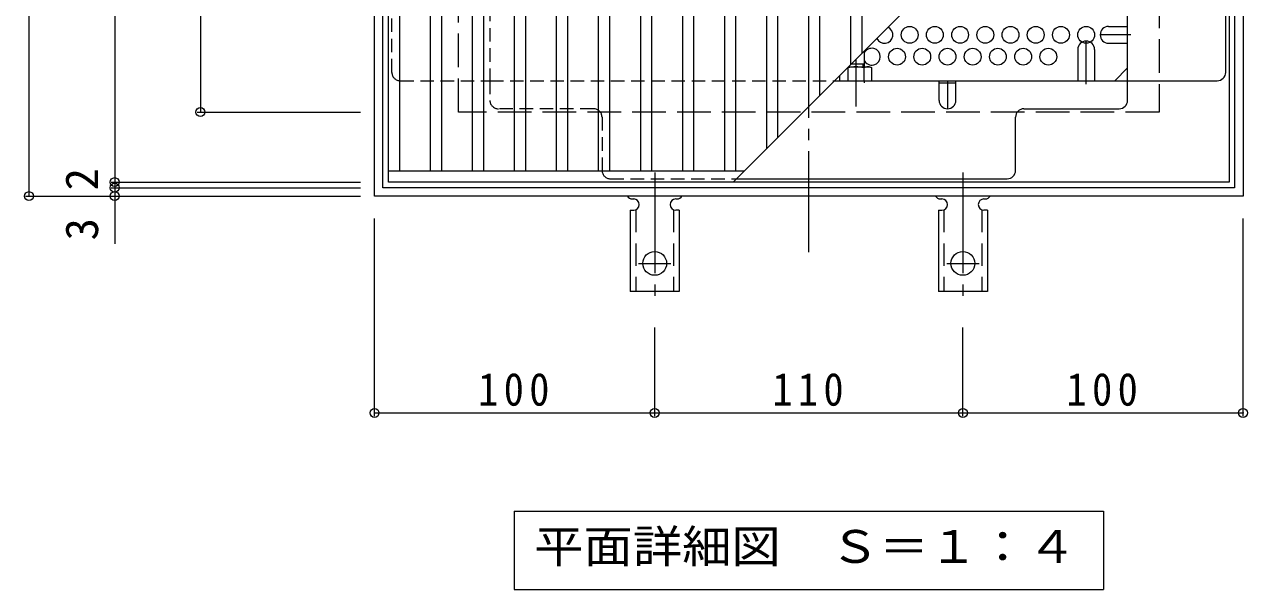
# Model space of a CAD drawing. Units: millimetres at full size, sheet at 1:4. Extents: x -869 to 910, y -779 to 650.
# Drawn here: x -639 to -202.4, y 14.4 to 216.1 of the extents above; entities that cross this region are included whole.
import ezdxf
from ezdxf.enums import TextEntityAlignment as Align

# ---------------------------------------------------------------- set-up
doc = ezdxf.new("R2010")
doc.units = ezdxf.units.MM
doc.header["$LTSCALE"] = 4
doc.header["$PDMODE"] = 32
doc.header["$PDSIZE"] = 3.2
for name, pattern in [('CHAIN1', [8, 5, -1, 1, -1]), ('CHAIN2', [12, 9, -1, 1, -1]), ('DASHED1', [1.8, 1.2, -0.6]), ('DASHED2', [3, 2, -1]), ('DASHED3', [4, 3, -1])]:
    doc.linetypes.add(name, pattern=pattern)
for name, color, linetype, lineweight in [('A-1_躯体', 3, 'Continuous', 9), ('A-2_仕上', 3, 'Continuous', 9), ('A-4_その他', 7, 'Continuous', 9), ('A-5_文字', 7, 'Continuous', 9), ('A-6_寸法', 2, 'Continuous', 9), ('A-7_ハッチ', 2, 'Continuous', 9), ('A-8_記号', 2, 'Continuous', 9), ('A-A_ﾊｯﾁ-ﾜｸ', 3, 'Continuous', 9), ('A-B_ﾊｯﾁ', 2, 'Continuous', 9)]:
    doc.layers.add(name, color=color, linetype=linetype, lineweight=lineweight)
doc.styles.add('ＭＳ ゴシック', font='')
doc.styles.get('ＭＳ ゴシック').set_extended_font_data('MS Gothic')

msp = doc.modelspace()

# ---------------------------------------------------------------- linework, layer by layer
at = {"layer": 'A-1_躯体', "color": 2}
for p, q in [((-204.02, 464.849), (-204.02, 154.849)), ((-207.02, 461.849), (-207.02, 157.849)), ((-207.02, 157.849), (-511.021, 157.849)), ((-204.02, 154.849), (-514.02, 154.849))]:
    msp.add_line(p, q, dxfattribs=at)
at = {"layer": 'A-1_躯体', "color": 2, "linetype": 'DASHED3'}
for p, q in [((-234.02, 434.849), (-234.02, 184.849)), ((-234.02, 184.849), (-484.02, 184.849))]:
    msp.add_line(p, q, dxfattribs=at)
at = {"layer": 'A-1_躯体'}
for p, q in [((-339.22, 206.649), (-339.22, 201.045)), ((-344.72, 201.149), (-344.72, 201.045)), ((-343.824, 202.045), (-339.22, 202.045)), ((-339.72, 202.045), (-339.72, 201.045))]:
    msp.add_line(p, q, dxfattribs=at)
at = {"layer": 'A-1_躯体', "linetype": 'CHAIN2'}
msp.add_line((-342.22, 203.649), (-342.22, 186.813), dxfattribs=at)
at = {"layer": 'A-1_躯体', "color": 2}
for points in [[(-514.02, 154.849), (-514.02, 464.849), (-204.02, 464.849)], [(-511.021, 157.849), (-511.021, 461.849), (-207.02, 461.849)]]:
    msp.add_lwpolyline(points, dxfattribs=at)
at = {"layer": 'A-1_躯体', "color": 2, "linetype": 'DASHED3'}
msp.add_lwpolyline([(-484.02, 184.849), (-484.02, 434.849), (-234.02, 434.849)], dxfattribs=at)
at = {"layer": 'A-2_仕上'}
for p, q in [((-505.02, 163.849), (-505.02, 455.849)), ((-494.02, 163.849), (-494.02, 455.849)), ((-490.02, 163.849), (-490.02, 455.849)), ((-479.02, 163.849), (-479.02, 455.849)), ((-475.02, 163.849), (-475.02, 455.849)), ((-464.02, 163.849), (-464.02, 455.849)), ((-460.02, 163.849), (-460.02, 455.849)), ((-449.02, 163.849), (-449.02, 455.849)), ((-445.02, 163.849), (-445.02, 455.849)), ((-434.02, 163.849), (-434.02, 455.849)), ((-430.02, 163.849), (-430.02, 455.849)), ((-419.02, 163.849), (-419.02, 455.849)), ((-415.02, 163.849), (-415.02, 455.849)), ((-404.02, 163.849), (-404.02, 455.849)), ((-400.02, 163.849), (-400.02, 455.849)), ((-389.02, 163.849), (-389.02, 455.849)), ((-385.02, 163.849), (-385.02, 455.849)), ((-374.02, 171.849), (-374.02, 455.849)), ((-370.02, 175.849), (-370.02, 455.849)), ((-359.02, 186.849), (-359.02, 455.849)), ((-355.02, 190.849), (-355.02, 455.849)), ((-344.02, 201.849), (-344.02, 455.849)), ((-340.02, 205.849), (-340.02, 455.849)), ((-209.02, 336.849), (-386.02, 159.849)), ((-509.02, 163.849), (-382.02, 163.849))]:
    msp.add_line(p, q, dxfattribs=at)
msp.add_lwpolyline([(-509.02, 159.849), (-509.02, 459.849), (-209.02, 459.849), (-209.02, 159.849)], close=True, dxfattribs=at)
at = {"layer": 'A-4_その他'}
for p, q in [((-637.361, 464.849), (-637.361, 154.849)), ((-606.756, 459.849), (-606.756, 159.849)), ((-576.151, 434.849), (-576.151, 184.849)), ((-577.351, 184.849), (-519.021, 184.849)), ((-607.956, 159.849), (-519.021, 159.849)), ((-607.956, 157.849), (-519.021, 157.849)), ((-606.756, 159.849), (-606.756, 157.849)), ((-606.756, 157.849), (-606.756, 137.841)), ((-638.561, 154.849), (-519.021, 154.849)), ((-514.02, 76.272), (-514.02, 146.849)), ((-204.02, 76.272), (-204.02, 146.849)), ((-414.02, 76.272), (-414.02, 107.917)), ((-304.02, 76.272), (-304.02, 107.917)), ((-514.02, 77.472), (-414.02, 77.472)), ((-414.02, 77.472), (-304.02, 77.472)), ((-304.02, 77.472), (-204.02, 77.472))]:
    msp.add_line(p, q, dxfattribs=at)
for p in [(-576.151, 184.849), (-606.756, 159.849), (-606.756, 157.849), (-637.361, 154.849), (-606.756, 154.849), (-514.02, 77.472), (-414.02, 77.472), (-304.02, 77.472), (-204.02, 77.472)]:
    msp.add_point(p, dxfattribs=at)
at = {"layer": 'A-5_文字'}
for p, q in [((-464.22, 42.421), (-253.82, 42.421)), ((-464.22, 42.421), (-464.22, 14.421)), ((-253.82, 42.421), (-253.82, 14.421)), ((-464.22, 14.421), (-253.82, 14.421))]:
    msp.add_line(p, q, dxfattribs=at)
at = {"layer": 'A-6_寸法'}
for centre in [(-323.02, 212.421), (-314.02, 212.421), (-305.02, 212.421), (-296.02, 212.421), (-287.02, 212.421), (-278.02, 212.421), (-269.02, 212.421), (-260.02, 212.421), (-327.52, 204.627), (-318.52, 204.627), (-309.52, 204.627), (-300.52, 204.627), (-291.52, 204.627), (-282.52, 204.627), (-273.52, 204.627)]:
    msp.add_circle(centre, 3, dxfattribs=at)
for centre, start, end in [((-332.02, 212.421), 205.33117, 64.66883), ((-336.52, 204.627), 205.84193, 154.15807)]:
    msp.add_arc(centre, 3, start, end, dxfattribs=at)
at = {"layer": 'A-7_ハッチ', "linetype": 'CHAIN2'}
msp.add_line((-359.02, 134.849), (-359.02, 484.849), dxfattribs=at)
at = {"layer": 'A-7_ハッチ', "linetype": 'DASHED1'}
for p, q in [((-472.82, 423.652), (-472.82, 196.045)), ((-507.824, 199.045), (-507.824, 228.046)), ((-504.824, 196.045), (-472.82, 196.045)), ((-472.82, 196.045), (-472.82, 189.045)), ((-472.82, 196.045), (-349.824, 196.045)), ((-339.22, 196.045), (-339.22, 195.245)), ((-435.819, 186.045), (-469.82, 186.045)), ((-432.819, 183.045), (-432.819, 164.045)), ((-429.819, 161.045), (-384.824, 161.045))]:
    msp.add_line(p, q, dxfattribs=at)
at = {"layer": 'A-7_ハッチ'}
for p, q in [((-245.22, 189.045), (-245.22, 300.649)), ((-210.217, 199.045), (-210.217, 228.046)), ((-249.833, 196.045), (-245.22, 200.658)), ((-349.824, 196.045), (-213.217, 196.045)), ((-312.52, 195.245), (-306.52, 195.245)), ((-282.221, 186.045), (-248.22, 186.045)), ((-285.221, 164.045), (-285.221, 183.045)), ((-384.824, 161.045), (-288.221, 161.045))]:
    msp.add_line(p, q, dxfattribs=at)
at = {"layer": 'A-7_ハッチ', "linetype": 'DASHED1'}
for centre, start, end in [((-504.824, 199.045), 180, 270), ((-469.82, 189.045), 180, 270), ((-435.819, 183.045), 0, 90), ((-429.819, 164.045), 180, 270)]:
    msp.add_arc(centre, 3, start, end, dxfattribs=at)
at = {"layer": 'A-7_ハッチ'}
for centre, start, end in [((-213.217, 199.045), 270, 0), ((-248.22, 189.045), 270, 0), ((-282.221, 183.045), 90, 180), ((-288.221, 164.045), 270, 0)]:
    msp.add_arc(centre, 3, start, end, dxfattribs=at)
at = {"layer": 'A-8_記号'}
for p, q in [((-252.02, 215.421), (-245.22, 215.421)), ((-263.02, 207.195), (-263.02, 196.045)), ((-257.02, 207.195), (-257.02, 196.045)), ((-252.02, 209.421), (-245.22, 209.421)), ((-312.52, 189.045), (-312.52, 196.045)), ((-306.52, 189.045), (-306.52, 196.045))]:
    msp.add_line(p, q, dxfattribs=at)
at = {"layer": 'A-8_記号', "linetype": 'CHAIN1'}
for p, q in [((-260.02, 194.845), (-260.02, 210.195)), ((-244.02, 212.421), (-255.02, 212.421)), ((-309.52, 196.045), (-309.52, 186.045))]:
    msp.add_line(p, q, dxfattribs=at)
at = {"layer": 'A-8_記号'}
for centre, start, end in [((-252.02, 212.421), 90, 270), ((-260.02, 207.195), 0, 180), ((-309.52, 189.045), 180, 0)]:
    msp.add_arc(centre, 3, start, end, dxfattribs=at)
at = {"layer": 'A-A_ﾊｯﾁ-ﾜｸ', "color": 7, "linetype": 'CHAIN2'}
for p, q in [((-414.02, 163.317), (-414.02, 115.917)), ((-304.02, 163.317), (-304.02, 115.917)), ((-419.796, 130.849), (-408.244, 130.849)), ((-309.796, 130.849), (-298.244, 130.849))]:
    msp.add_line(p, q, dxfattribs=at)
at = {"layer": 'A-A_ﾊｯﾁ-ﾜｸ'}
for p, q in [((-422.02, 153.849), (-421.52, 153.849)), ((-406.525, 153.849), (-406.012, 153.849)), ((-312.02, 153.849), (-311.52, 153.849)), ((-296.525, 153.849), (-296.012, 153.849)), ((-422.77, 149.849), (-421.52, 149.849)), ((-422.77, 149.849), (-422.77, 120.849)), ((-405.27, 149.849), (-406.52, 149.849)), ((-405.27, 149.849), (-405.27, 120.849)), ((-312.77, 149.849), (-311.52, 149.849)), ((-312.77, 149.849), (-312.77, 120.849)), ((-295.27, 149.849), (-296.52, 149.849)), ((-295.27, 149.849), (-295.27, 120.849)), ((-405.27, 120.849), (-422.77, 120.849)), ((-295.27, 120.849), (-312.77, 120.849))]:
    msp.add_line(p, q, dxfattribs=at)
at = {"layer": 'A-A_ﾊｯﾁ-ﾜｸ', "linetype": 'DASHED2'}
for p, q in [((-420.77, 149.995), (-420.77, 120.849)), ((-407.27, 149.995), (-407.27, 120.849)), ((-310.77, 149.995), (-310.77, 120.849)), ((-297.27, 149.995), (-297.27, 120.849))]:
    msp.add_line(p, q, dxfattribs=at)
at = {"layer": 'A-A_ﾊｯﾁ-ﾜｸ'}
for centre in [(-414.02, 130.849), (-304.02, 130.849)]:
    msp.add_circle(centre, 4.25, dxfattribs=at)
for centre, start, end in [((-422.02, 155.849), 209.99951, 269.72403), ((-421.52, 151.849), 270, 90), ((-406.52, 151.849), 90.13329, 270), ((-406.02, 155.849), 270.24162, 330.00072), ((-312.02, 155.849), 209.99951, 269.72403), ((-311.52, 151.849), 270, 90), ((-296.52, 151.849), 90.13329, 270), ((-296.02, 155.849), 270.24162, 330.00072)]:
    msp.add_arc(centre, 2, start, end, dxfattribs=at)
at = {"layer": 'A-B_ﾊｯﾁ'}
for p, q in [((-344.824, 201.045), (-337.22, 201.045)), ((-337.22, 201.045), (-336.47, 200.612)), ((-347.97, 196.045), (-347.97, 197.899)), ((-345.084, 200.612), (-345.084, 196.045)), ((-339.357, 200.612), (-339.357, 196.045)), ((-336.47, 196.045), (-336.47, 200.612)), ((-349.824, 196.045), (-336.47, 196.045))]:
    msp.add_line(p, q, dxfattribs=at)
for centre, radius, start, end in [((-342.22, 191.363), 9.683, 72.79973, 107.20026), ((-337.88, 198.311), 2.735, 90.2103, 122.68507), ((-338.115, 197.763), 3.29, 59.99998, 86.07924), ((-346.56, 198.311), 2.735, 57.31491, 59.95843)]:
    msp.add_arc(centre, radius, start, end, dxfattribs=at)

# ---------------------------------------------------------------- texts
at = {"layer": 'A-4_その他', "color": 2, "style": 'ＭＳ ゴシック'}
for s, p in [('2', (-609.156, 156.889)), ('3', (-609.156, 139.034))]:
    msp.add_text(s, height=11.73, rotation=90, dxfattribs=at).set_placement(p, align=Align.BOTTOM_LEFT)
at = {"layer": 'A-4_その他', "color": 2, "char_height": 11.73, "attachment_point": 7, "style": 'ＭＳ ゴシック'}
for s, insert in [('\\T1.27;\\W0.9;100', (-477.02, 79.872)), ('\\T1.27;\\W0.9;110', (-372.02, 79.872)), ('\\T1.27;\\W0.9;100', (-267.02, 79.872))]:
    msp.add_mtext(s, dxfattribs=dict(at, insert=insert))
at = {"layer": 'A-5_文字', "color": 2, "style": 'ＭＳ ゴシック', "width": 1.1}
msp.add_text('平面詳細図\u3000Ｓ＝１：４', height=11.73, dxfattribs=at).set_placement((-457.02, 20.421), align=Align.BOTTOM_LEFT)

doc.saveas('drawing.dxf')
